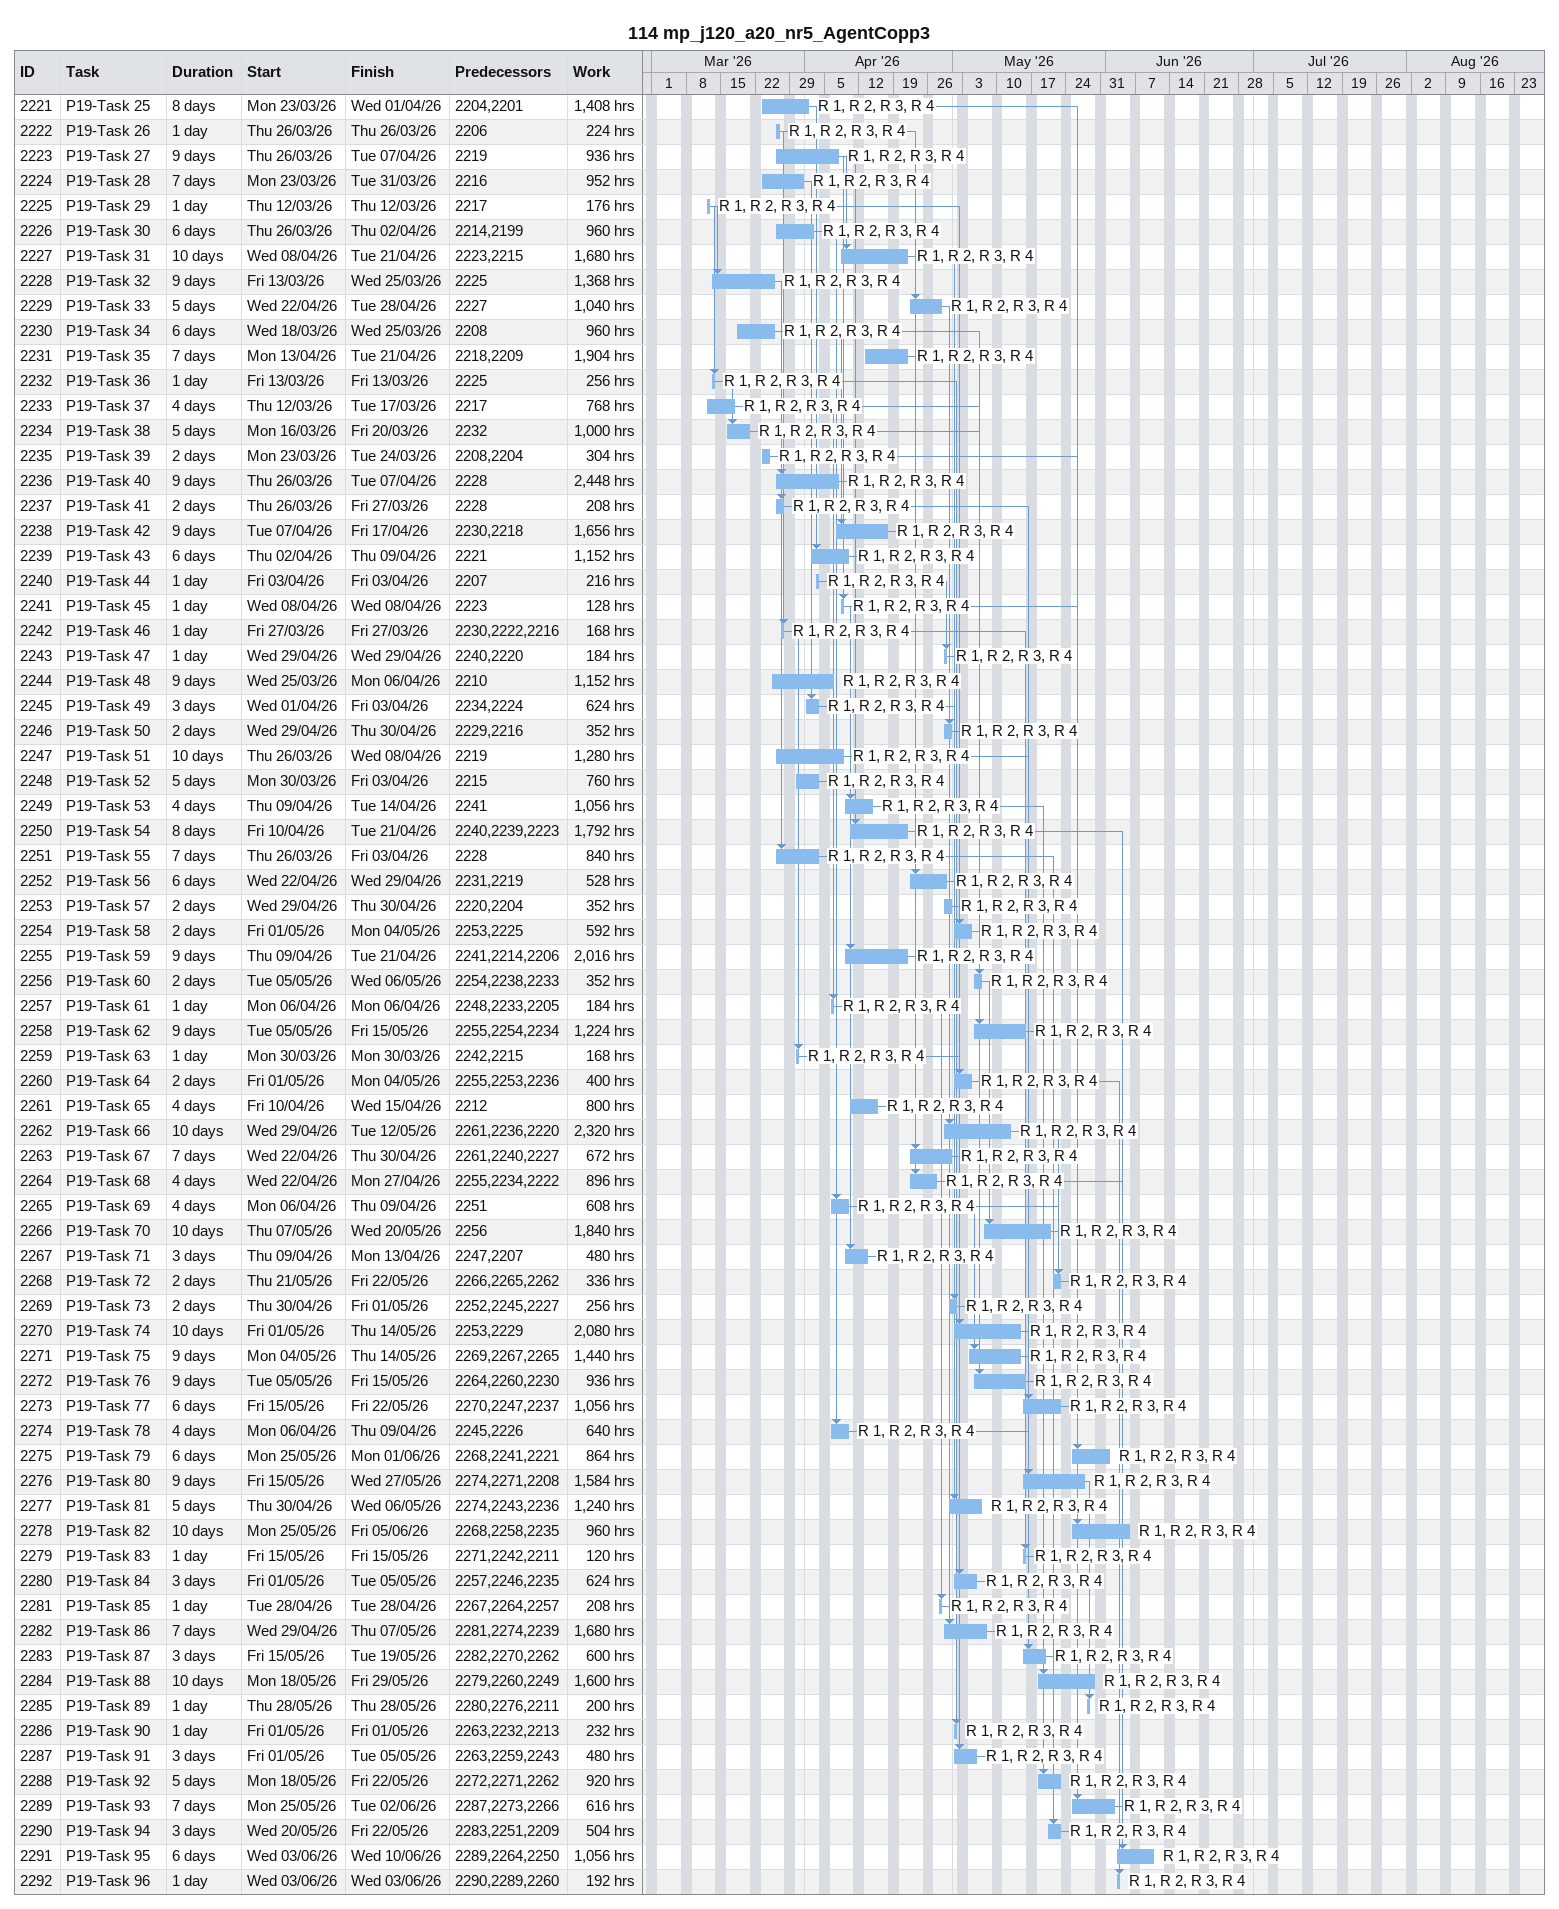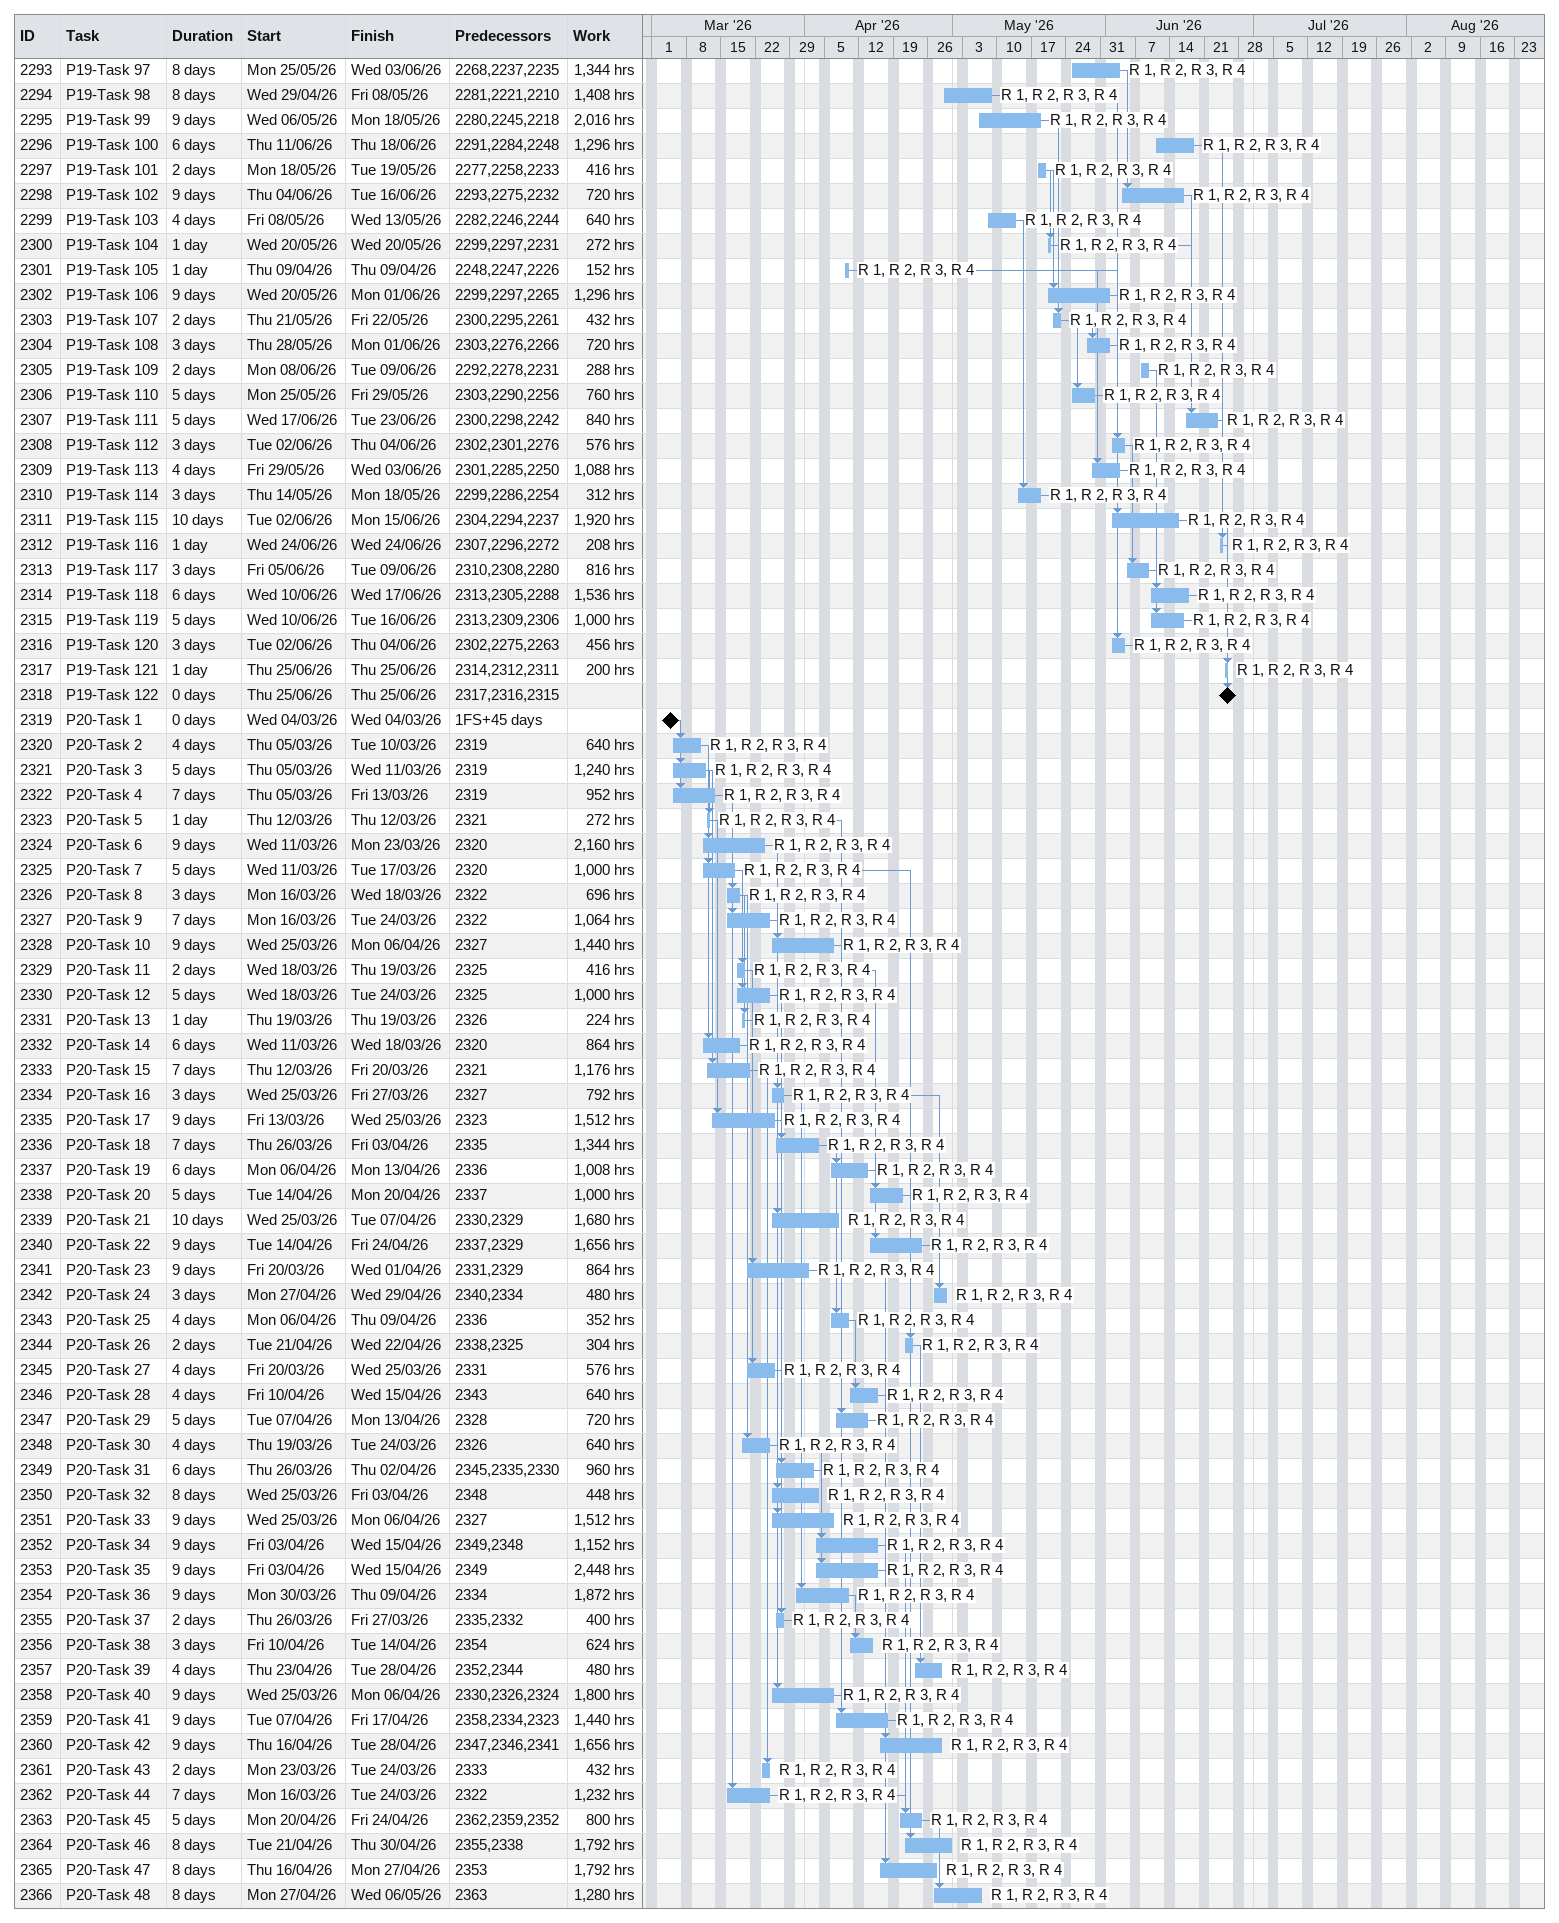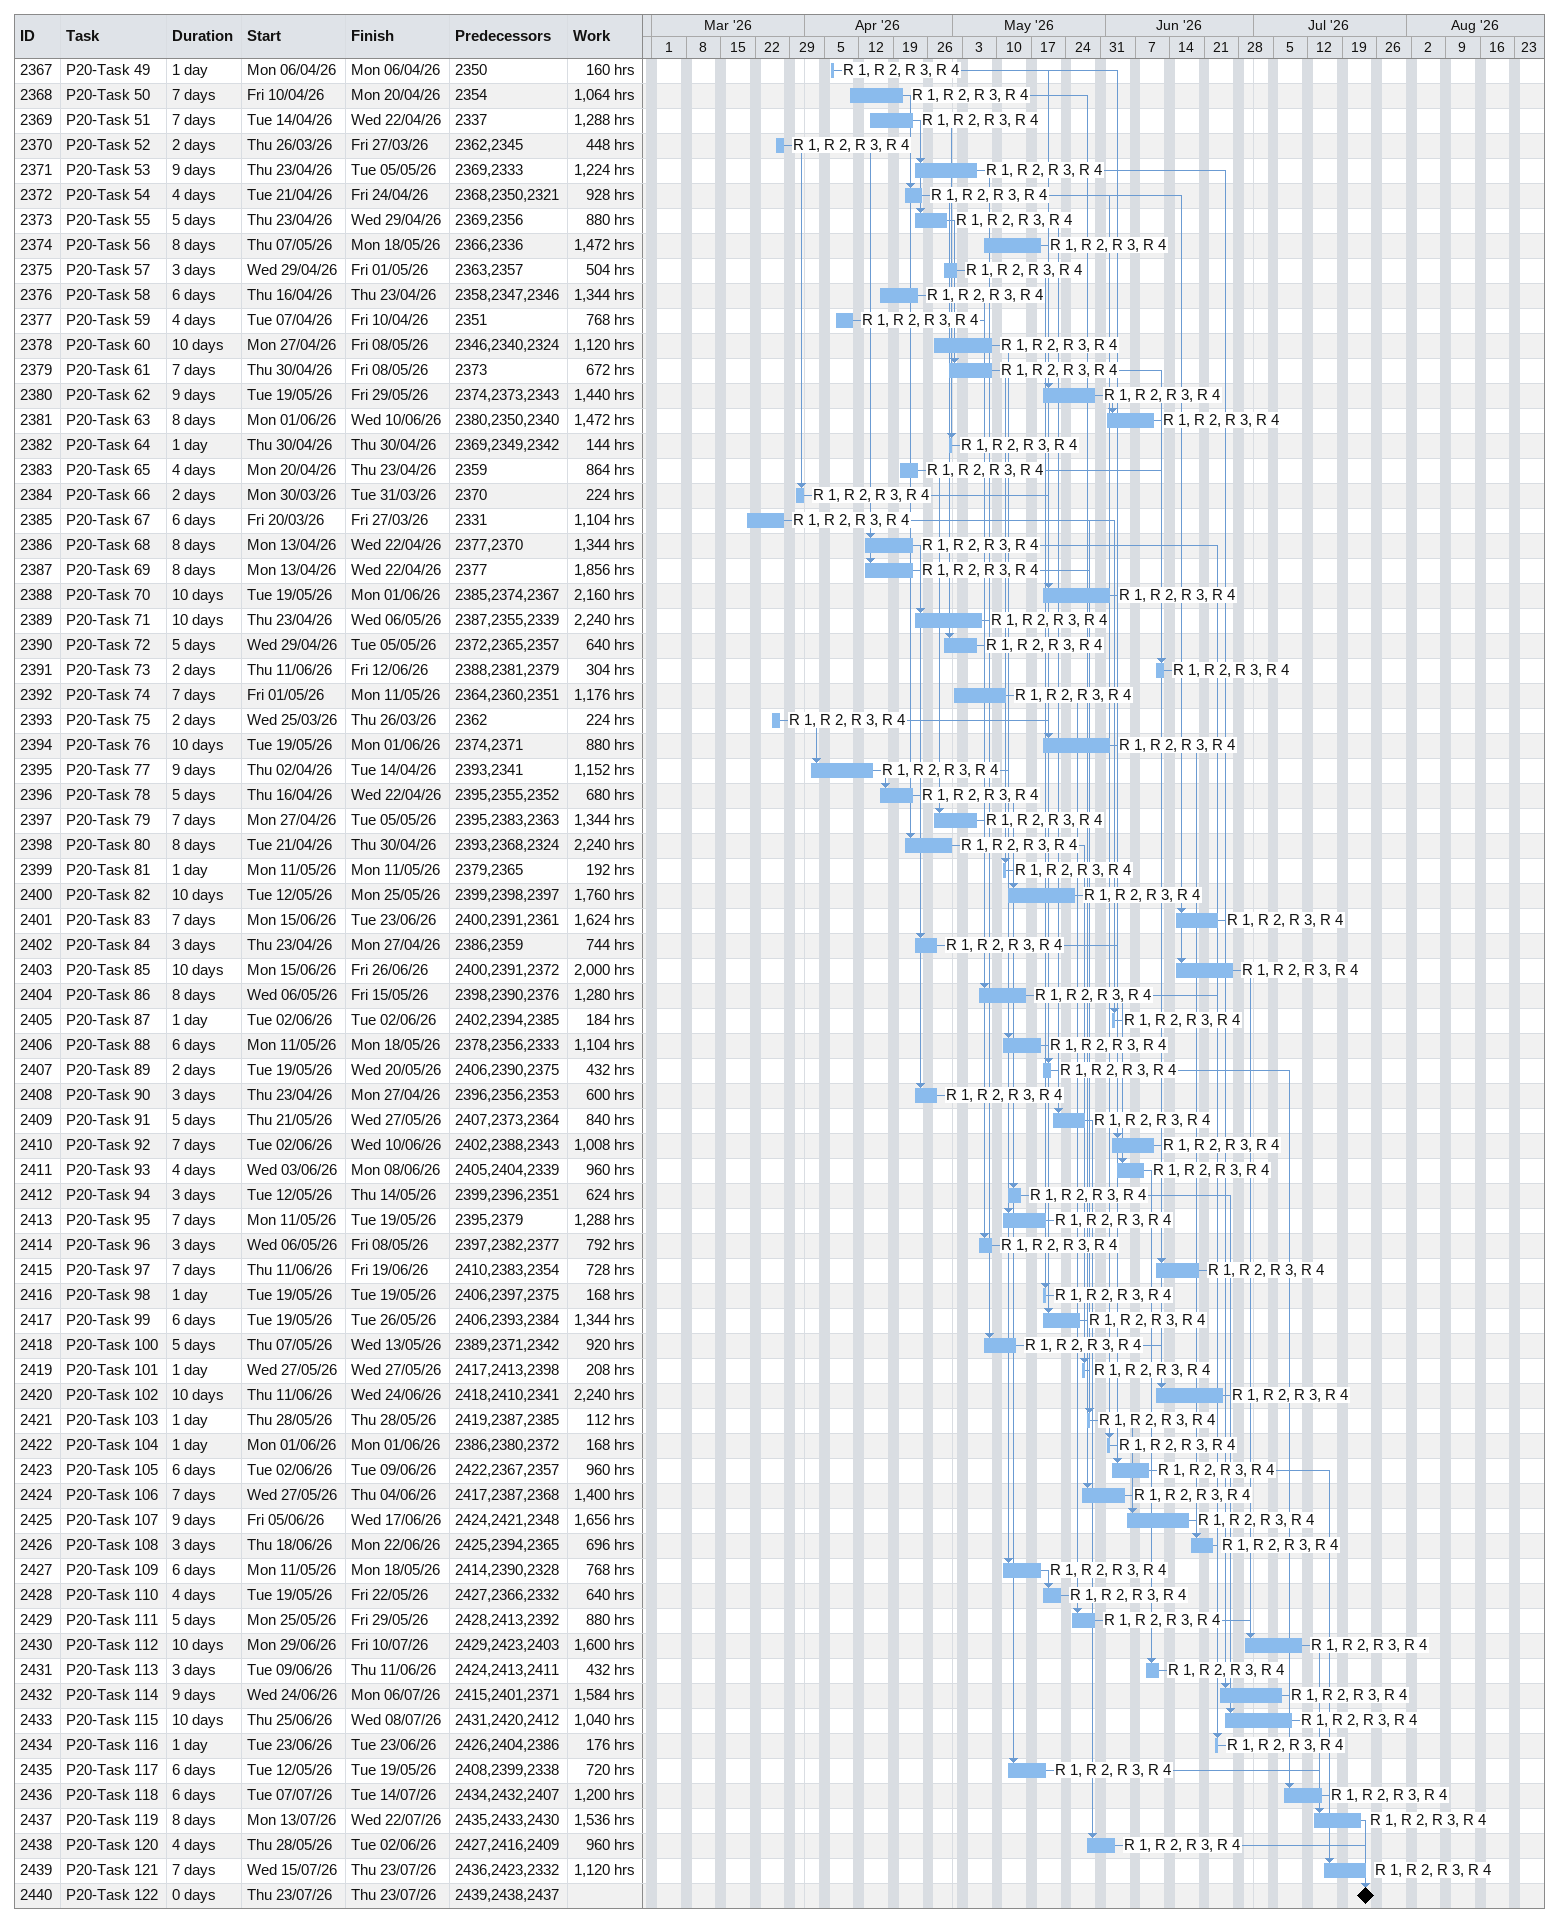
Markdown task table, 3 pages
114 mp_j120_a20_nr5_AgentCopp3

| ID | Task | Duration | Start | Finish | Predecessors | Resources | Work (h) |
|---|---|---|---|---|---|---|---|
| 2221 | P19-Task 25 | 8d | 2026-03-23 | 2026-04-01 | 2204, 2201 | R 1, R 2, R 3, R 4 | 1408 |
| 2222 | P19-Task 26 | 1d | 2026-03-26 | 2026-03-26 | 2206 | R 1, R 2, R 3, R 4 | 224 |
| 2223 | P19-Task 27 | 9d | 2026-03-26 | 2026-04-07 | 2219 | R 1, R 2, R 3, R 4 | 936 |
| 2224 | P19-Task 28 | 7d | 2026-03-23 | 2026-03-31 | 2216 | R 1, R 2, R 3, R 4 | 952 |
| 2225 | P19-Task 29 | 1d | 2026-03-12 | 2026-03-12 | 2217 | R 1, R 2, R 3, R 4 | 176 |
| 2226 | P19-Task 30 | 6d | 2026-03-26 | 2026-04-02 | 2214, 2199 | R 1, R 2, R 3, R 4 | 960 |
| 2227 | P19-Task 31 | 10d | 2026-04-08 | 2026-04-21 | 2223, 2215 | R 1, R 2, R 3, R 4 | 1680 |
| 2228 | P19-Task 32 | 9d | 2026-03-13 | 2026-03-25 | 2225 | R 1, R 2, R 3, R 4 | 1368 |
| 2229 | P19-Task 33 | 5d | 2026-04-22 | 2026-04-28 | 2227 | R 1, R 2, R 3, R 4 | 1040 |
| 2230 | P19-Task 34 | 6d | 2026-03-18 | 2026-03-25 | 2208 | R 1, R 2, R 3, R 4 | 960 |
| 2231 | P19-Task 35 | 7d | 2026-04-13 | 2026-04-21 | 2218, 2209 | R 1, R 2, R 3, R 4 | 1904 |
| 2232 | P19-Task 36 | 1d | 2026-03-13 | 2026-03-13 | 2225 | R 1, R 2, R 3, R 4 | 256 |
| 2233 | P19-Task 37 | 4d | 2026-03-12 | 2026-03-17 | 2217 | R 1, R 2, R 3, R 4 | 768 |
| 2234 | P19-Task 38 | 5d | 2026-03-16 | 2026-03-20 | 2232 | R 1, R 2, R 3, R 4 | 1000 |
| 2235 | P19-Task 39 | 2d | 2026-03-23 | 2026-03-24 | 2208, 2204 | R 1, R 2, R 3, R 4 | 304 |
| 2236 | P19-Task 40 | 9d | 2026-03-26 | 2026-04-07 | 2228 | R 1, R 2, R 3, R 4 | 2448 |
| 2237 | P19-Task 41 | 2d | 2026-03-26 | 2026-03-27 | 2228 | R 1, R 2, R 3, R 4 | 208 |
| 2238 | P19-Task 42 | 9d | 2026-04-07 | 2026-04-17 | 2230, 2218 | R 1, R 2, R 3, R 4 | 1656 |
| 2239 | P19-Task 43 | 6d | 2026-04-02 | 2026-04-09 | 2221 | R 1, R 2, R 3, R 4 | 1152 |
| 2240 | P19-Task 44 | 1d | 2026-04-03 | 2026-04-03 | 2207 | R 1, R 2, R 3, R 4 | 216 |
| 2241 | P19-Task 45 | 1d | 2026-04-08 | 2026-04-08 | 2223 | R 1, R 2, R 3, R 4 | 128 |
| 2242 | P19-Task 46 | 1d | 2026-03-27 | 2026-03-27 | 2230, 2222, 2216 | R 1, R 2, R 3, R 4 | 168 |
| 2243 | P19-Task 47 | 1d | 2026-04-29 | 2026-04-29 | 2240, 2220 | R 1, R 2, R 3, R 4 | 184 |
| 2244 | P19-Task 48 | 9d | 2026-03-25 | 2026-04-06 | 2210 | R 1, R 2, R 3, R 4 | 1152 |
| 2245 | P19-Task 49 | 3d | 2026-04-01 | 2026-04-03 | 2234, 2224 | R 1, R 2, R 3, R 4 | 624 |
| 2246 | P19-Task 50 | 2d | 2026-04-29 | 2026-04-30 | 2229, 2216 | R 1, R 2, R 3, R 4 | 352 |
| 2247 | P19-Task 51 | 10d | 2026-03-26 | 2026-04-08 | 2219 | R 1, R 2, R 3, R 4 | 1280 |
| 2248 | P19-Task 52 | 5d | 2026-03-30 | 2026-04-03 | 2215 | R 1, R 2, R 3, R 4 | 760 |
| 2249 | P19-Task 53 | 4d | 2026-04-09 | 2026-04-14 | 2241 | R 1, R 2, R 3, R 4 | 1056 |
| 2250 | P19-Task 54 | 8d | 2026-04-10 | 2026-04-21 | 2240, 2239, 2223 | R 1, R 2, R 3, R 4 | 1792 |
| 2251 | P19-Task 55 | 7d | 2026-03-26 | 2026-04-03 | 2228 | R 1, R 2, R 3, R 4 | 840 |
| 2252 | P19-Task 56 | 6d | 2026-04-22 | 2026-04-29 | 2231, 2219 | R 1, R 2, R 3, R 4 | 528 |
| 2253 | P19-Task 57 | 2d | 2026-04-29 | 2026-04-30 | 2220, 2204 | R 1, R 2, R 3, R 4 | 352 |
| 2254 | P19-Task 58 | 2d | 2026-05-01 | 2026-05-04 | 2253, 2225 | R 1, R 2, R 3, R 4 | 592 |
| 2255 | P19-Task 59 | 9d | 2026-04-09 | 2026-04-21 | 2241, 2214, 2206 | R 1, R 2, R 3, R 4 | 2016 |
| 2256 | P19-Task 60 | 2d | 2026-05-05 | 2026-05-06 | 2254, 2238, 2233 | R 1, R 2, R 3, R 4 | 352 |
| 2257 | P19-Task 61 | 1d | 2026-04-06 | 2026-04-06 | 2248, 2233, 2205 | R 1, R 2, R 3, R 4 | 184 |
| 2258 | P19-Task 62 | 9d | 2026-05-05 | 2026-05-15 | 2255, 2254, 2234 | R 1, R 2, R 3, R 4 | 1224 |
| 2259 | P19-Task 63 | 1d | 2026-03-30 | 2026-03-30 | 2242, 2215 | R 1, R 2, R 3, R 4 | 168 |
| 2260 | P19-Task 64 | 2d | 2026-05-01 | 2026-05-04 | 2255, 2253, 2236 | R 1, R 2, R 3, R 4 | 400 |
| 2261 | P19-Task 65 | 4d | 2026-04-10 | 2026-04-15 | 2212 | R 1, R 2, R 3, R 4 | 800 |
| 2262 | P19-Task 66 | 10d | 2026-04-29 | 2026-05-12 | 2261, 2236, 2220 | R 1, R 2, R 3, R 4 | 2320 |
| 2263 | P19-Task 67 | 7d | 2026-04-22 | 2026-04-30 | 2261, 2240, 2227 | R 1, R 2, R 3, R 4 | 672 |
| 2264 | P19-Task 68 | 4d | 2026-04-22 | 2026-04-27 | 2255, 2234, 2222 | R 1, R 2, R 3, R 4 | 896 |
| 2265 | P19-Task 69 | 4d | 2026-04-06 | 2026-04-09 | 2251 | R 1, R 2, R 3, R 4 | 608 |
| 2266 | P19-Task 70 | 10d | 2026-05-07 | 2026-05-20 | 2256 | R 1, R 2, R 3, R 4 | 1840 |
| 2267 | P19-Task 71 | 3d | 2026-04-09 | 2026-04-13 | 2247, 2207 | R 1, R 2, R 3, R 4 | 480 |
| 2268 | P19-Task 72 | 2d | 2026-05-21 | 2026-05-22 | 2266, 2265, 2262 | R 1, R 2, R 3, R 4 | 336 |
| 2269 | P19-Task 73 | 2d | 2026-04-30 | 2026-05-01 | 2252, 2245, 2227 | R 1, R 2, R 3, R 4 | 256 |
| 2270 | P19-Task 74 | 10d | 2026-05-01 | 2026-05-14 | 2253, 2229 | R 1, R 2, R 3, R 4 | 2080 |
| 2271 | P19-Task 75 | 9d | 2026-05-04 | 2026-05-14 | 2269, 2267, 2265 | R 1, R 2, R 3, R 4 | 1440 |
| 2272 | P19-Task 76 | 9d | 2026-05-05 | 2026-05-15 | 2264, 2260, 2230 | R 1, R 2, R 3, R 4 | 936 |
| 2273 | P19-Task 77 | 6d | 2026-05-15 | 2026-05-22 | 2270, 2247, 2237 | R 1, R 2, R 3, R 4 | 1056 |
| 2274 | P19-Task 78 | 4d | 2026-04-06 | 2026-04-09 | 2245, 2226 | R 1, R 2, R 3, R 4 | 640 |
| 2275 | P19-Task 79 | 6d | 2026-05-25 | 2026-06-01 | 2268, 2241, 2221 | R 1, R 2, R 3, R 4 | 864 |
| 2276 | P19-Task 80 | 9d | 2026-05-15 | 2026-05-27 | 2274, 2271, 2208 | R 1, R 2, R 3, R 4 | 1584 |
| 2277 | P19-Task 81 | 5d | 2026-04-30 | 2026-05-06 | 2274, 2243, 2236 | R 1, R 2, R 3, R 4 | 1240 |
| 2278 | P19-Task 82 | 10d | 2026-05-25 | 2026-06-05 | 2268, 2258, 2235 | R 1, R 2, R 3, R 4 | 960 |
| 2279 | P19-Task 83 | 1d | 2026-05-15 | 2026-05-15 | 2271, 2242, 2211 | R 1, R 2, R 3, R 4 | 120 |
| 2280 | P19-Task 84 | 3d | 2026-05-01 | 2026-05-05 | 2257, 2246, 2235 | R 1, R 2, R 3, R 4 | 624 |
| 2281 | P19-Task 85 | 1d | 2026-04-28 | 2026-04-28 | 2267, 2264, 2257 | R 1, R 2, R 3, R 4 | 208 |
| 2282 | P19-Task 86 | 7d | 2026-04-29 | 2026-05-07 | 2281, 2274, 2239 | R 1, R 2, R 3, R 4 | 1680 |
| 2283 | P19-Task 87 | 3d | 2026-05-15 | 2026-05-19 | 2282, 2270, 2262 | R 1, R 2, R 3, R 4 | 600 |
| 2284 | P19-Task 88 | 10d | 2026-05-18 | 2026-05-29 | 2279, 2260, 2249 | R 1, R 2, R 3, R 4 | 1600 |
| 2285 | P19-Task 89 | 1d | 2026-05-28 | 2026-05-28 | 2280, 2276, 2211 | R 1, R 2, R 3, R 4 | 200 |
| 2286 | P19-Task 90 | 1d | 2026-05-01 | 2026-05-01 | 2263, 2232, 2213 | R 1, R 2, R 3, R 4 | 232 |
| 2287 | P19-Task 91 | 3d | 2026-05-01 | 2026-05-05 | 2263, 2259, 2243 | R 1, R 2, R 3, R 4 | 480 |
| 2288 | P19-Task 92 | 5d | 2026-05-18 | 2026-05-22 | 2272, 2271, 2262 | R 1, R 2, R 3, R 4 | 920 |
| 2289 | P19-Task 93 | 7d | 2026-05-25 | 2026-06-02 | 2287, 2273, 2266 | R 1, R 2, R 3, R 4 | 616 |
| 2290 | P19-Task 94 | 3d | 2026-05-20 | 2026-05-22 | 2283, 2251, 2209 | R 1, R 2, R 3, R 4 | 504 |
| 2291 | P19-Task 95 | 6d | 2026-06-03 | 2026-06-10 | 2289, 2264, 2250 | R 1, R 2, R 3, R 4 | 1056 |
| 2292 | P19-Task 96 | 1d | 2026-06-03 | 2026-06-03 | 2290, 2289, 2260 | R 1, R 2, R 3, R 4 | 192 |
| 2293 | P19-Task 97 | 8d | 2026-05-25 | 2026-06-03 | 2268, 2237, 2235 | R 1, R 2, R 3, R 4 | 1344 |
| 2294 | P19-Task 98 | 8d | 2026-04-29 | 2026-05-08 | 2281, 2221, 2210 | R 1, R 2, R 3, R 4 | 1408 |
| 2295 | P19-Task 99 | 9d | 2026-05-06 | 2026-05-18 | 2280, 2245, 2218 | R 1, R 2, R 3, R 4 | 2016 |
| 2296 | P19-Task 100 | 6d | 2026-06-11 | 2026-06-18 | 2291, 2284, 2248 | R 1, R 2, R 3, R 4 | 1296 |
| 2297 | P19-Task 101 | 2d | 2026-05-18 | 2026-05-19 | 2277, 2258, 2233 | R 1, R 2, R 3, R 4 | 416 |
| 2298 | P19-Task 102 | 9d | 2026-06-04 | 2026-06-16 | 2293, 2275, 2232 | R 1, R 2, R 3, R 4 | 720 |
| 2299 | P19-Task 103 | 4d | 2026-05-08 | 2026-05-13 | 2282, 2246, 2244 | R 1, R 2, R 3, R 4 | 640 |
| 2300 | P19-Task 104 | 1d | 2026-05-20 | 2026-05-20 | 2299, 2297, 2231 | R 1, R 2, R 3, R 4 | 272 |
| 2301 | P19-Task 105 | 1d | 2026-04-09 | 2026-04-09 | 2248, 2247, 2226 | R 1, R 2, R 3, R 4 | 152 |
| 2302 | P19-Task 106 | 9d | 2026-05-20 | 2026-06-01 | 2299, 2297, 2265 | R 1, R 2, R 3, R 4 | 1296 |
| 2303 | P19-Task 107 | 2d | 2026-05-21 | 2026-05-22 | 2300, 2295, 2261 | R 1, R 2, R 3, R 4 | 432 |
| 2304 | P19-Task 108 | 3d | 2026-05-28 | 2026-06-01 | 2303, 2276, 2266 | R 1, R 2, R 3, R 4 | 720 |
| 2305 | P19-Task 109 | 2d | 2026-06-08 | 2026-06-09 | 2292, 2278, 2231 | R 1, R 2, R 3, R 4 | 288 |
| 2306 | P19-Task 110 | 5d | 2026-05-25 | 2026-05-29 | 2303, 2290, 2256 | R 1, R 2, R 3, R 4 | 760 |
| 2307 | P19-Task 111 | 5d | 2026-06-17 | 2026-06-23 | 2300, 2298, 2242 | R 1, R 2, R 3, R 4 | 840 |
| 2308 | P19-Task 112 | 3d | 2026-06-02 | 2026-06-04 | 2302, 2301, 2276 | R 1, R 2, R 3, R 4 | 576 |
| 2309 | P19-Task 113 | 4d | 2026-05-29 | 2026-06-03 | 2301, 2285, 2250 | R 1, R 2, R 3, R 4 | 1088 |
| 2310 | P19-Task 114 | 3d | 2026-05-14 | 2026-05-18 | 2299, 2286, 2254 | R 1, R 2, R 3, R 4 | 312 |
| 2311 | P19-Task 115 | 10d | 2026-06-02 | 2026-06-15 | 2304, 2294, 2237 | R 1, R 2, R 3, R 4 | 1920 |
| 2312 | P19-Task 116 | 1d | 2026-06-24 | 2026-06-24 | 2307, 2296, 2272 | R 1, R 2, R 3, R 4 | 208 |
| 2313 | P19-Task 117 | 3d | 2026-06-05 | 2026-06-09 | 2310, 2308, 2280 | R 1, R 2, R 3, R 4 | 816 |
| 2314 | P19-Task 118 | 6d | 2026-06-10 | 2026-06-17 | 2313, 2305, 2288 | R 1, R 2, R 3, R 4 | 1536 |
| 2315 | P19-Task 119 | 5d | 2026-06-10 | 2026-06-16 | 2313, 2309, 2306 | R 1, R 2, R 3, R 4 | 1000 |
| 2316 | P19-Task 120 | 3d | 2026-06-02 | 2026-06-04 | 2302, 2275, 2263 | R 1, R 2, R 3, R 4 | 456 |
| 2317 | P19-Task 121 | 1d | 2026-06-25 | 2026-06-25 | 2314, 2312, 2311 | R 1, R 2, R 3, R 4 | 200 |
| 2318 | P19-Task 122 | 0d | 2026-06-25 | 2026-06-25 | 2317, 2316, 2315 |  |  |
| 2319 | P20-Task 1 | 0d | 2026-03-04 | 2026-03-04 | 1FS+45d |  |  |
| 2320 | P20-Task 2 | 4d | 2026-03-05 | 2026-03-10 | 2319 | R 1, R 2, R 3, R 4 | 640 |
| 2321 | P20-Task 3 | 5d | 2026-03-05 | 2026-03-11 | 2319 | R 1, R 2, R 3, R 4 | 1240 |
| 2322 | P20-Task 4 | 7d | 2026-03-05 | 2026-03-13 | 2319 | R 1, R 2, R 3, R 4 | 952 |
| 2323 | P20-Task 5 | 1d | 2026-03-12 | 2026-03-12 | 2321 | R 1, R 2, R 3, R 4 | 272 |
| 2324 | P20-Task 6 | 9d | 2026-03-11 | 2026-03-23 | 2320 | R 1, R 2, R 3, R 4 | 2160 |
| 2325 | P20-Task 7 | 5d | 2026-03-11 | 2026-03-17 | 2320 | R 1, R 2, R 3, R 4 | 1000 |
| 2326 | P20-Task 8 | 3d | 2026-03-16 | 2026-03-18 | 2322 | R 1, R 2, R 3, R 4 | 696 |
| 2327 | P20-Task 9 | 7d | 2026-03-16 | 2026-03-24 | 2322 | R 1, R 2, R 3, R 4 | 1064 |
| 2328 | P20-Task 10 | 9d | 2026-03-25 | 2026-04-06 | 2327 | R 1, R 2, R 3, R 4 | 1440 |
| 2329 | P20-Task 11 | 2d | 2026-03-18 | 2026-03-19 | 2325 | R 1, R 2, R 3, R 4 | 416 |
| 2330 | P20-Task 12 | 5d | 2026-03-18 | 2026-03-24 | 2325 | R 1, R 2, R 3, R 4 | 1000 |
| 2331 | P20-Task 13 | 1d | 2026-03-19 | 2026-03-19 | 2326 | R 1, R 2, R 3, R 4 | 224 |
| 2332 | P20-Task 14 | 6d | 2026-03-11 | 2026-03-18 | 2320 | R 1, R 2, R 3, R 4 | 864 |
| 2333 | P20-Task 15 | 7d | 2026-03-12 | 2026-03-20 | 2321 | R 1, R 2, R 3, R 4 | 1176 |
| 2334 | P20-Task 16 | 3d | 2026-03-25 | 2026-03-27 | 2327 | R 1, R 2, R 3, R 4 | 792 |
| 2335 | P20-Task 17 | 9d | 2026-03-13 | 2026-03-25 | 2323 | R 1, R 2, R 3, R 4 | 1512 |
| 2336 | P20-Task 18 | 7d | 2026-03-26 | 2026-04-03 | 2335 | R 1, R 2, R 3, R 4 | 1344 |
| 2337 | P20-Task 19 | 6d | 2026-04-06 | 2026-04-13 | 2336 | R 1, R 2, R 3, R 4 | 1008 |
| 2338 | P20-Task 20 | 5d | 2026-04-14 | 2026-04-20 | 2337 | R 1, R 2, R 3, R 4 | 1000 |
| 2339 | P20-Task 21 | 10d | 2026-03-25 | 2026-04-07 | 2330, 2329 | R 1, R 2, R 3, R 4 | 1680 |
| 2340 | P20-Task 22 | 9d | 2026-04-14 | 2026-04-24 | 2337, 2329 | R 1, R 2, R 3, R 4 | 1656 |
| 2341 | P20-Task 23 | 9d | 2026-03-20 | 2026-04-01 | 2331, 2329 | R 1, R 2, R 3, R 4 | 864 |
| 2342 | P20-Task 24 | 3d | 2026-04-27 | 2026-04-29 | 2340, 2334 | R 1, R 2, R 3, R 4 | 480 |
| 2343 | P20-Task 25 | 4d | 2026-04-06 | 2026-04-09 | 2336 | R 1, R 2, R 3, R 4 | 352 |
| 2344 | P20-Task 26 | 2d | 2026-04-21 | 2026-04-22 | 2338, 2325 | R 1, R 2, R 3, R 4 | 304 |
| 2345 | P20-Task 27 | 4d | 2026-03-20 | 2026-03-25 | 2331 | R 1, R 2, R 3, R 4 | 576 |
| 2346 | P20-Task 28 | 4d | 2026-04-10 | 2026-04-15 | 2343 | R 1, R 2, R 3, R 4 | 640 |
| 2347 | P20-Task 29 | 5d | 2026-04-07 | 2026-04-13 | 2328 | R 1, R 2, R 3, R 4 | 720 |
| 2348 | P20-Task 30 | 4d | 2026-03-19 | 2026-03-24 | 2326 | R 1, R 2, R 3, R 4 | 640 |
| 2349 | P20-Task 31 | 6d | 2026-03-26 | 2026-04-02 | 2345, 2335, 2330 | R 1, R 2, R 3, R 4 | 960 |
| 2350 | P20-Task 32 | 8d | 2026-03-25 | 2026-04-03 | 2348 | R 1, R 2, R 3, R 4 | 448 |
| 2351 | P20-Task 33 | 9d | 2026-03-25 | 2026-04-06 | 2327 | R 1, R 2, R 3, R 4 | 1512 |
| 2352 | P20-Task 34 | 9d | 2026-04-03 | 2026-04-15 | 2349, 2348 | R 1, R 2, R 3, R 4 | 1152 |
| 2353 | P20-Task 35 | 9d | 2026-04-03 | 2026-04-15 | 2349 | R 1, R 2, R 3, R 4 | 2448 |
| 2354 | P20-Task 36 | 9d | 2026-03-30 | 2026-04-09 | 2334 | R 1, R 2, R 3, R 4 | 1872 |
| 2355 | P20-Task 37 | 2d | 2026-03-26 | 2026-03-27 | 2335, 2332 | R 1, R 2, R 3, R 4 | 400 |
| 2356 | P20-Task 38 | 3d | 2026-04-10 | 2026-04-14 | 2354 | R 1, R 2, R 3, R 4 | 624 |
| 2357 | P20-Task 39 | 4d | 2026-04-23 | 2026-04-28 | 2352, 2344 | R 1, R 2, R 3, R 4 | 480 |
| 2358 | P20-Task 40 | 9d | 2026-03-25 | 2026-04-06 | 2330, 2326, 2324 | R 1, R 2, R 3, R 4 | 1800 |
| 2359 | P20-Task 41 | 9d | 2026-04-07 | 2026-04-17 | 2358, 2334, 2323 | R 1, R 2, R 3, R 4 | 1440 |
| 2360 | P20-Task 42 | 9d | 2026-04-16 | 2026-04-28 | 2347, 2346, 2341 | R 1, R 2, R 3, R 4 | 1656 |
| 2361 | P20-Task 43 | 2d | 2026-03-23 | 2026-03-24 | 2333 | R 1, R 2, R 3, R 4 | 432 |
| 2362 | P20-Task 44 | 7d | 2026-03-16 | 2026-03-24 | 2322 | R 1, R 2, R 3, R 4 | 1232 |
| 2363 | P20-Task 45 | 5d | 2026-04-20 | 2026-04-24 | 2362, 2359, 2352 | R 1, R 2, R 3, R 4 | 800 |
| 2364 | P20-Task 46 | 8d | 2026-04-21 | 2026-04-30 | 2355, 2338 | R 1, R 2, R 3, R 4 | 1792 |
| 2365 | P20-Task 47 | 8d | 2026-04-16 | 2026-04-27 | 2353 | R 1, R 2, R 3, R 4 | 1792 |
| 2366 | P20-Task 48 | 8d | 2026-04-27 | 2026-05-06 | 2363 | R 1, R 2, R 3, R 4 | 1280 |
| 2367 | P20-Task 49 | 1d | 2026-04-06 | 2026-04-06 | 2350 | R 1, R 2, R 3, R 4 | 160 |
| 2368 | P20-Task 50 | 7d | 2026-04-10 | 2026-04-20 | 2354 | R 1, R 2, R 3, R 4 | 1064 |
| 2369 | P20-Task 51 | 7d | 2026-04-14 | 2026-04-22 | 2337 | R 1, R 2, R 3, R 4 | 1288 |
| 2370 | P20-Task 52 | 2d | 2026-03-26 | 2026-03-27 | 2362, 2345 | R 1, R 2, R 3, R 4 | 448 |
| 2371 | P20-Task 53 | 9d | 2026-04-23 | 2026-05-05 | 2369, 2333 | R 1, R 2, R 3, R 4 | 1224 |
| 2372 | P20-Task 54 | 4d | 2026-04-21 | 2026-04-24 | 2368, 2350, 2321 | R 1, R 2, R 3, R 4 | 928 |
| 2373 | P20-Task 55 | 5d | 2026-04-23 | 2026-04-29 | 2369, 2356 | R 1, R 2, R 3, R 4 | 880 |
| 2374 | P20-Task 56 | 8d | 2026-05-07 | 2026-05-18 | 2366, 2336 | R 1, R 2, R 3, R 4 | 1472 |
| 2375 | P20-Task 57 | 3d | 2026-04-29 | 2026-05-01 | 2363, 2357 | R 1, R 2, R 3, R 4 | 504 |
| 2376 | P20-Task 58 | 6d | 2026-04-16 | 2026-04-23 | 2358, 2347, 2346 | R 1, R 2, R 3, R 4 | 1344 |
| 2377 | P20-Task 59 | 4d | 2026-04-07 | 2026-04-10 | 2351 | R 1, R 2, R 3, R 4 | 768 |
| 2378 | P20-Task 60 | 10d | 2026-04-27 | 2026-05-08 | 2346, 2340, 2324 | R 1, R 2, R 3, R 4 | 1120 |
| 2379 | P20-Task 61 | 7d | 2026-04-30 | 2026-05-08 | 2373 | R 1, R 2, R 3, R 4 | 672 |
| 2380 | P20-Task 62 | 9d | 2026-05-19 | 2026-05-29 | 2374, 2373, 2343 | R 1, R 2, R 3, R 4 | 1440 |
| 2381 | P20-Task 63 | 8d | 2026-06-01 | 2026-06-10 | 2380, 2350, 2340 | R 1, R 2, R 3, R 4 | 1472 |
| 2382 | P20-Task 64 | 1d | 2026-04-30 | 2026-04-30 | 2369, 2349, 2342 | R 1, R 2, R 3, R 4 | 144 |
| 2383 | P20-Task 65 | 4d | 2026-04-20 | 2026-04-23 | 2359 | R 1, R 2, R 3, R 4 | 864 |
| 2384 | P20-Task 66 | 2d | 2026-03-30 | 2026-03-31 | 2370 | R 1, R 2, R 3, R 4 | 224 |
| 2385 | P20-Task 67 | 6d | 2026-03-20 | 2026-03-27 | 2331 | R 1, R 2, R 3, R 4 | 1104 |
| 2386 | P20-Task 68 | 8d | 2026-04-13 | 2026-04-22 | 2377, 2370 | R 1, R 2, R 3, R 4 | 1344 |
| 2387 | P20-Task 69 | 8d | 2026-04-13 | 2026-04-22 | 2377 | R 1, R 2, R 3, R 4 | 1856 |
| 2388 | P20-Task 70 | 10d | 2026-05-19 | 2026-06-01 | 2385, 2374, 2367 | R 1, R 2, R 3, R 4 | 2160 |
| 2389 | P20-Task 71 | 10d | 2026-04-23 | 2026-05-06 | 2387, 2355, 2339 | R 1, R 2, R 3, R 4 | 2240 |
| 2390 | P20-Task 72 | 5d | 2026-04-29 | 2026-05-05 | 2372, 2365, 2357 | R 1, R 2, R 3, R 4 | 640 |
| 2391 | P20-Task 73 | 2d | 2026-06-11 | 2026-06-12 | 2388, 2381, 2379 | R 1, R 2, R 3, R 4 | 304 |
| 2392 | P20-Task 74 | 7d | 2026-05-01 | 2026-05-11 | 2364, 2360, 2351 | R 1, R 2, R 3, R 4 | 1176 |
| 2393 | P20-Task 75 | 2d | 2026-03-25 | 2026-03-26 | 2362 | R 1, R 2, R 3, R 4 | 224 |
| 2394 | P20-Task 76 | 10d | 2026-05-19 | 2026-06-01 | 2374, 2371 | R 1, R 2, R 3, R 4 | 880 |
| 2395 | P20-Task 77 | 9d | 2026-04-02 | 2026-04-14 | 2393, 2341 | R 1, R 2, R 3, R 4 | 1152 |
| 2396 | P20-Task 78 | 5d | 2026-04-16 | 2026-04-22 | 2395, 2355, 2352 | R 1, R 2, R 3, R 4 | 680 |
| 2397 | P20-Task 79 | 7d | 2026-04-27 | 2026-05-05 | 2395, 2383, 2363 | R 1, R 2, R 3, R 4 | 1344 |
| 2398 | P20-Task 80 | 8d | 2026-04-21 | 2026-04-30 | 2393, 2368, 2324 | R 1, R 2, R 3, R 4 | 2240 |
| 2399 | P20-Task 81 | 1d | 2026-05-11 | 2026-05-11 | 2379, 2365 | R 1, R 2, R 3, R 4 | 192 |
| 2400 | P20-Task 82 | 10d | 2026-05-12 | 2026-05-25 | 2399, 2398, 2397 | R 1, R 2, R 3, R 4 | 1760 |
| 2401 | P20-Task 83 | 7d | 2026-06-15 | 2026-06-23 | 2400, 2391, 2361 | R 1, R 2, R 3, R 4 | 1624 |
| 2402 | P20-Task 84 | 3d | 2026-04-23 | 2026-04-27 | 2386, 2359 | R 1, R 2, R 3, R 4 | 744 |
| 2403 | P20-Task 85 | 10d | 2026-06-15 | 2026-06-26 | 2400, 2391, 2372 | R 1, R 2, R 3, R 4 | 2000 |
| 2404 | P20-Task 86 | 8d | 2026-05-06 | 2026-05-15 | 2398, 2390, 2376 | R 1, R 2, R 3, R 4 | 1280 |
| 2405 | P20-Task 87 | 1d | 2026-06-02 | 2026-06-02 | 2402, 2394, 2385 | R 1, R 2, R 3, R 4 | 184 |
| 2406 | P20-Task 88 | 6d | 2026-05-11 | 2026-05-18 | 2378, 2356, 2333 | R 1, R 2, R 3, R 4 | 1104 |
| 2407 | P20-Task 89 | 2d | 2026-05-19 | 2026-05-20 | 2406, 2390, 2375 | R 1, R 2, R 3, R 4 | 432 |
| 2408 | P20-Task 90 | 3d | 2026-04-23 | 2026-04-27 | 2396, 2356, 2353 | R 1, R 2, R 3, R 4 | 600 |
| 2409 | P20-Task 91 | 5d | 2026-05-21 | 2026-05-27 | 2407, 2373, 2364 | R 1, R 2, R 3, R 4 | 840 |
| 2410 | P20-Task 92 | 7d | 2026-06-02 | 2026-06-10 | 2402, 2388, 2343 | R 1, R 2, R 3, R 4 | 1008 |
| 2411 | P20-Task 93 | 4d | 2026-06-03 | 2026-06-08 | 2405, 2404, 2339 | R 1, R 2, R 3, R 4 | 960 |
| 2412 | P20-Task 94 | 3d | 2026-05-12 | 2026-05-14 | 2399, 2396, 2351 | R 1, R 2, R 3, R 4 | 624 |
| 2413 | P20-Task 95 | 7d | 2026-05-11 | 2026-05-19 | 2395, 2379 | R 1, R 2, R 3, R 4 | 1288 |
| 2414 | P20-Task 96 | 3d | 2026-05-06 | 2026-05-08 | 2397, 2382, 2377 | R 1, R 2, R 3, R 4 | 792 |
| 2415 | P20-Task 97 | 7d | 2026-06-11 | 2026-06-19 | 2410, 2383, 2354 | R 1, R 2, R 3, R 4 | 728 |
| 2416 | P20-Task 98 | 1d | 2026-05-19 | 2026-05-19 | 2406, 2397, 2375 | R 1, R 2, R 3, R 4 | 168 |
| 2417 | P20-Task 99 | 6d | 2026-05-19 | 2026-05-26 | 2406, 2393, 2384 | R 1, R 2, R 3, R 4 | 1344 |
| 2418 | P20-Task 100 | 5d | 2026-05-07 | 2026-05-13 | 2389, 2371, 2342 | R 1, R 2, R 3, R 4 | 920 |
| 2419 | P20-Task 101 | 1d | 2026-05-27 | 2026-05-27 | 2417, 2413, 2398 | R 1, R 2, R 3, R 4 | 208 |
| 2420 | P20-Task 102 | 10d | 2026-06-11 | 2026-06-24 | 2418, 2410, 2341 | R 1, R 2, R 3, R 4 | 2240 |
| 2421 | P20-Task 103 | 1d | 2026-05-28 | 2026-05-28 | 2419, 2387, 2385 | R 1, R 2, R 3, R 4 | 112 |
| 2422 | P20-Task 104 | 1d | 2026-06-01 | 2026-06-01 | 2386, 2380, 2372 | R 1, R 2, R 3, R 4 | 168 |
| 2423 | P20-Task 105 | 6d | 2026-06-02 | 2026-06-09 | 2422, 2367, 2357 | R 1, R 2, R 3, R 4 | 960 |
| 2424 | P20-Task 106 | 7d | 2026-05-27 | 2026-06-04 | 2417, 2387, 2368 | R 1, R 2, R 3, R 4 | 1400 |
| 2425 | P20-Task 107 | 9d | 2026-06-05 | 2026-06-17 | 2424, 2421, 2348 | R 1, R 2, R 3, R 4 | 1656 |
| 2426 | P20-Task 108 | 3d | 2026-06-18 | 2026-06-22 | 2425, 2394, 2365 | R 1, R 2, R 3, R 4 | 696 |
| 2427 | P20-Task 109 | 6d | 2026-05-11 | 2026-05-18 | 2414, 2390, 2328 | R 1, R 2, R 3, R 4 | 768 |
| 2428 | P20-Task 110 | 4d | 2026-05-19 | 2026-05-22 | 2427, 2366, 2332 | R 1, R 2, R 3, R 4 | 640 |
| 2429 | P20-Task 111 | 5d | 2026-05-25 | 2026-05-29 | 2428, 2413, 2392 | R 1, R 2, R 3, R 4 | 880 |
| 2430 | P20-Task 112 | 10d | 2026-06-29 | 2026-07-10 | 2429, 2423, 2403 | R 1, R 2, R 3, R 4 | 1600 |
| 2431 | P20-Task 113 | 3d | 2026-06-09 | 2026-06-11 | 2424, 2413, 2411 | R 1, R 2, R 3, R 4 | 432 |
| 2432 | P20-Task 114 | 9d | 2026-06-24 | 2026-07-06 | 2415, 2401, 2371 | R 1, R 2, R 3, R 4 | 1584 |
| 2433 | P20-Task 115 | 10d | 2026-06-25 | 2026-07-08 | 2431, 2420, 2412 | R 1, R 2, R 3, R 4 | 1040 |
| 2434 | P20-Task 116 | 1d | 2026-06-23 | 2026-06-23 | 2426, 2404, 2386 | R 1, R 2, R 3, R 4 | 176 |
| 2435 | P20-Task 117 | 6d | 2026-05-12 | 2026-05-19 | 2408, 2399, 2338 | R 1, R 2, R 3, R 4 | 720 |
| 2436 | P20-Task 118 | 6d | 2026-07-07 | 2026-07-14 | 2434, 2432, 2407 | R 1, R 2, R 3, R 4 | 1200 |
| 2437 | P20-Task 119 | 8d | 2026-07-13 | 2026-07-22 | 2435, 2433, 2430 | R 1, R 2, R 3, R 4 | 1536 |
| 2438 | P20-Task 120 | 4d | 2026-05-28 | 2026-06-02 | 2427, 2416, 2409 | R 1, R 2, R 3, R 4 | 960 |
| 2439 | P20-Task 121 | 7d | 2026-07-15 | 2026-07-23 | 2436, 2423, 2332 | R 1, R 2, R 3, R 4 | 1120 |
| 2440 | P20-Task 122 | 0d | 2026-07-23 | 2026-07-23 | 2439, 2438, 2437 |  |  |
